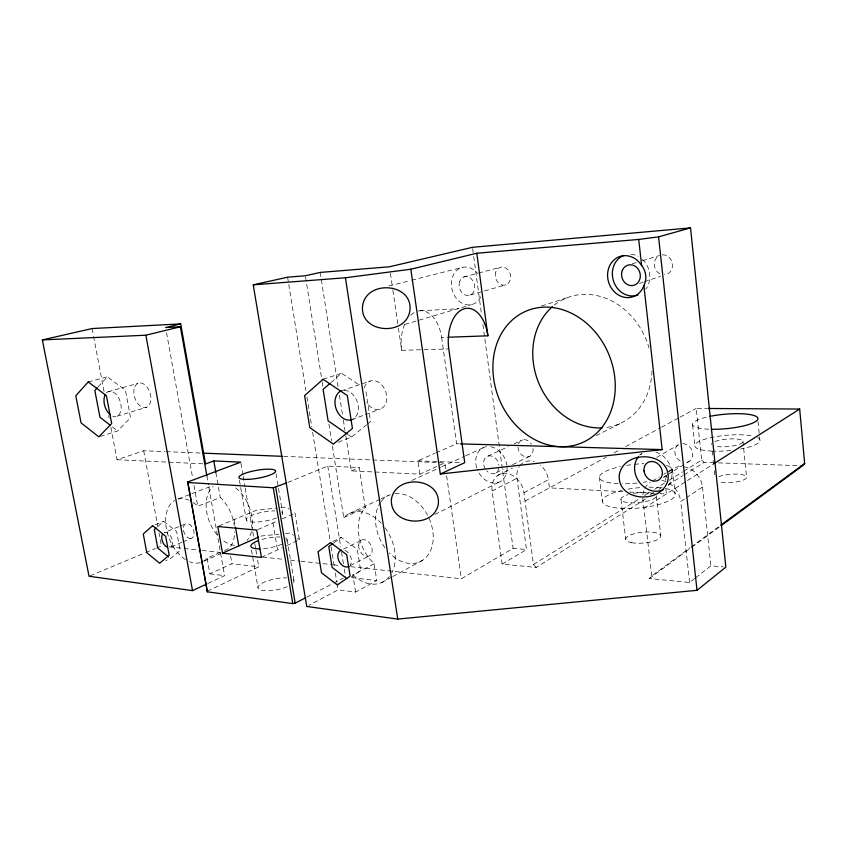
<?xml version="1.0" encoding="UTF-8"?>
<svg xmlns="http://www.w3.org/2000/svg" width="847" height="847" viewBox="0 0 847 847"><rect width="100%" height="100%" fill="white"/><g stroke="black" fill="none" stroke-linecap="round" stroke-linejoin="round"><path stroke-width="0.64" stroke-dasharray="4.24 3.18" d="M694.667 578.533L689.606 582.503L649.331 578.554L651.735 575.907L689.966 547.808M98.178 386.835L107.378 376.799L125.451 390.34L130.576 417.74L117.638 430.964L100.084 436.459M219.902 552.519L207.091 558.215L205.165 560.1A33.742 21.249 68.1 0 1 203.619 561.19M332.395 446.115L343.755 517.633L346.201 515.442A38.136 26.892 64.4 0 1 381.171 523.086M287.832 482.419L327.8 466.094L359.276 467.523L365.279 507.745A37.342 26.776 64.3 0 0 373.951 563.477L376.851 580.576L355.581 592.074L338.069 589.883L309.081 605.234M158.04 526.231L163.662 521.276L176.674 531.725L180.125 550.518L170.554 558.544L165.705 560.64M330.902 382.611L341.585 373.262L360.166 385.586M338.197 442.219L351.526 437.031L366.56 424.792M367.566 423.976L370.573 421.531L365.629 389.207M695.683 577.739L710.877 565.817L723.359 566.918M649.331 578.554L690.813 548.009M691.872 547.226L719.537 526.855M333.951 542.779L341.225 537.432L357.318 549.385L360.653 570.56L351.113 577.199M691.025 547.024L719.696 525.955M689.606 582.503L680.713 501.424L685.075 498.555M686.165 497.835L702.502 487.036A20.667 17.48 53.6 0 0 682.851 466.602M643.942 508.253L686.377 481.223M687.489 480.514L714.148 463.531M650.422 494.648L653.63 492.636M658.987 489.301L662.206 487.29M536.204 567.458L533.441 564.494L523.944 492.721A19.365 15.108 62.5 0 0 505.532 473.272A19.365 15.108 62.5 0 0 492.118 490.953L502.123 564.113L536.204 567.458L645.869 498.809M668.251 484.802L682.798 475.696M683.921 474.987L704.058 462.388L713.248 462.695M533.441 564.494L640.004 498.364M644.493 495.58L650.094 492.096M654.583 489.312L664.683 483.055M669.172 480.27L682.629 471.917M683.751 471.218L701.697 460.08L696.223 408.413L706.694 408.476M664.292 476.596L666.557 475.22M667.68 474.532L689.13 461.414M652.486 481.075L659.22 476.977M663.709 474.256L665.954 472.891M667.076 472.203L672.687 468.793M502.123 564.113L526.485 549.544L517.009 478.248A18.825 14.939 62.2 0 1 519.275 466.602M350.849 566.696L461.35 578.766L513.081 548.358L526.485 549.544M656.721 457.338L678.436 444.77M639.601 454.966L641.878 453.685A20.974 17.649 56.4 0 0 640.046 455.072M381.658 582.598L392.023 576.945M392.817 576.521L422.727 560.206M525.055 501.075L606.071 457.211M614.16 452.838L619.94 449.704M625.721 446.581L660.395 427.809M661.549 427.184L678.881 417.793M680.035 417.169L696.223 408.413M523.944 492.721L548.39 479.741A18.825 14.939 62.2 0 0 540.301 465.024M355.581 592.074L352.85 574.88L374.226 563.71M306.889 597.071L332.649 583.647M333.824 583.032L343.194 578.152M350.256 565.627L369.843 555.59M492.118 490.953L517.009 478.248M596.246 435.633L620.618 423.256M434.913 514.425L501.191 481.001M497.792 475.389L512.509 468.084M343.554 549.057L360.949 540.481M496.141 472.785L503.203 469.312M512.604 464.675L530.254 455.982M332.913 541.434L341.225 537.432M207.441 591.1L258.79 566.855L257.446 559.094M485.299 469.047A9.349 7.295 64.3 0 1 488.147 456.046L508.253 446.602M514.182 443.817L522.483 439.921M207.981 583.424L224.603 575.674L208.711 486.231M261.405 557.411L282.125 547.776M286.731 545.637L299.415 539.73L295.031 513.25L293.073 511.884M349.186 513.589L379.964 499.37M381.15 498.83L388.254 495.548M343.755 517.633L365.502 507.554M207.091 558.215L209.897 573.832L231.93 563.731L258.79 566.855M411.928 480.397L440.62 467.269M441.806 466.718L464.527 456.321M465.712 455.771L484.844 447.015M345.767 435.633L351.293 470.89L419.89 474.161L444.76 462.843L445.691 469.354M224.561 550.444L229.389 548.21A33.107 21.26 68 0 0 234.661 531.99M204.021 561.106L220.929 553.578M419.89 474.161L417.931 460.81L434.85 453.357M436.057 452.827L456.597 443.775L459.243 443.849M257.869 529.566L277.594 520.905M282.242 518.862L295.031 513.25M218.971 526.029L256.419 510.254L275.868 508.2M181.787 542.345L169.824 547.395A7.919 4.902 68.1 0 0 171.835 538.523A7.919 4.902 68.1 0 0 164.413 532.519L178.833 526.633M182.984 541.847L191.369 538.311A7.782 4.902 68.1 0 0 191.486 526.114A7.782 4.902 68.1 0 0 183.333 528.56A7.782 4.902 68.1 0 0 191.369 538.311M351.293 470.89L359.276 467.523M90.237 575.759L144.53 553.059M145.737 552.562L155.393 548.528M156.6 548.02L161.428 545.997L159.024 533.134M180.04 526.146L186.054 523.69M193.021 502.409A33.742 21.249 68.1 0 1 195.043 503.87L197.743 506.231L220.453 497.507A33.107 21.26 68 0 1 234.323 525.849M155.065 524.695L163.662 521.276M178.421 498.841L190.744 494.097M191.973 493.621L211.676 486.04M351.791 419.689L364.136 415.083M365.375 414.628L380.197 409.09M341.373 390.88L370.075 381.065M639.421 283.427L643.148 282.189M644.387 281.765L660.533 276.366M110.851 427.248L117.034 459.72L143.704 450.763L164.826 451.61M323.067 379.276L341.585 373.262M541.508 306L567.469 297.625M632.381 263.766L636.139 262.623M642.407 260.707L658.712 255.72M116.981 416.216L146.669 407.259M404.866 324.401L471.44 304.655M470.117 295.052L506.04 284.793M108.077 391.748L137.987 383.363M88.279 381.933L107.378 376.799M463.637 277.033L477.359 273.412M478.608 273.073L499.815 267.472M388.942 285.99L410.446 280.537M411.706 280.209L462.293 267.387M281.056 507.649L286.244 507.099L289.166 509.153M260.834 536.066L278.928 534.203M285.397 533.546L290.563 533.017L293.517 535.251M420.048 310.764L458.989 308.71M418.27 311.018A33.012 20.476 88.1 0 1 441.615 337.466L446.909 337.275M398.439 328.128L401.7 350.309L422.632 349.705M423.934 349.673L448.794 348.953M718.5 462.886L802.511 465.776M417.931 460.81L462.134 462.557M166.15 451.663L201.798 453.092M283.671 456.374L436.84 462.526M438.164 462.578L444.76 462.843M117.034 459.72L202.92 463.817M623.021 491.705L549.438 487.883L548.39 479.741M629.596 492.043L654.562 493.346M659.813 493.61L666.388 493.96L665.562 486.527M169.315 546.866L200.887 550.317M202.2 550.455L220.622 552.466M262.718 557.072L283.756 559.369M290.341 560.089L299.542 561.095M300.865 561.233L332.437 564.684M333.75 564.833L340.325 565.552M352.056 577.696L376.851 580.576M209.897 573.832L224.603 575.674M348.339 434.818L351.526 437.031M297.456 538.237L299.415 539.73M112.439 426.93L117.638 430.964M352.85 574.88L356.047 577.58A38.136 26.892 64.4 0 0 389.948 575.833M701.697 460.08L704.058 462.388M92.09 328.551L93.318 335.041M93.572 336.344L104.192 392.182M108.638 415.559L109.125 418.164M143.704 450.763L157.828 526.696M166.552 332.723L192.618 477.75M194.016 485.511L197.743 506.231M206.869 475.866L208.489 484.939M215.869 472.626L220.22 497.305M230.575 556.056L231.93 563.731M234.153 519.635L235.244 525.892M240.961 463.447L242.962 475.082M243.184 476.374L244.963 486.718M245.196 488.01L252.544 530.656M252.766 531.958L253.878 538.417M254.778 543.583L255.667 548.761M255.889 550.052L257.223 557.802M239.415 480.291L246.308 520.069M251.474 549.925L257.975 587.5M272.946 522.948L277.509 549.925M276.037 473.759L282.686 513.388M287.101 539.645L294.025 581M327.8 466.094L340.738 546.94M341.574 552.159L343.448 563.89M344.284 569.11L345.534 576.934M287.609 277.191L305.905 390.541M306.953 397.052L311.791 427.026M312.628 432.235L330.086 540.375M331.135 546.887L334.29 566.431M335.338 572.943L336.81 582.058M337.021 583.371L338.069 589.883M305.545 277.075L322.072 381.097M322.273 382.399L322.898 386.306M328.89 424.008L331.569 440.916M320.198 272.427L338.197 387.333M339.425 395.168L342.495 414.744M343.321 419.974L344.951 430.414M390.393 273.316L392.69 288.975M392.881 290.288L398.249 326.826M446.623 475.866L461.35 578.766M441.615 337.466L456.597 443.775M472.658 248.626L473.537 255.169M473.717 256.472L481.477 314.068M482.896 324.539L513.081 548.358M599.401 477.253L602.312 501.339M620.978 499.423L625.7 539.274M651.735 575.907L642.915 499.328A21.313 17.766 54.5 0 1 644.249 489.46M656.287 495.791L660.819 535.812M672.486 469.566L675.165 493.854M702.502 487.036L710.877 565.817M692.581 424.876L694.868 446.295M712.189 451.08L712.602 455.019M713.153 460.27L713.566 464.22M714.254 470.784L714.667 474.733M742.957 441.128L746.503 476.745M758.033 421.541L759.388 435.517M759.515 436.787L759.759 439.318M345.004 550.434A8.978 6.225 64.6 0 1 350.711 556.955A8.978 6.225 64.6 0 1 350.287 565.013M708.812 429.207A32.853 7.252 -5.2 0 1 708.6 416.65M666.483 465.501A36.76 9.444 -5.9 0 1 668.664 474.796M666.737 475.855A36.76 9.444 -5.9 0 1 663.169 477.412M646.812 481.699A36.76 9.444 -5.9 0 1 643.244 482.282M637.124 483.055A36.76 9.444 -5.9 0 1 622.026 483.796M618.246 483.679A36.76 9.444 -5.9 0 1 599.422 476.872A36.76 9.444 -5.9 0 1 620.438 466.581M626.674 465.395A36.76 9.444 -5.9 0 1 633.238 464.474M634.562 464.325A36.76 9.444 -5.9 0 1 643.815 463.648M718.69 476.681A15.786 4.161 -4.6 0 1 741.548 474.542A15.786 4.161 -4.6 0 1 741.803 480.598A15.786 4.161 -4.6 0 1 718.912 482.028M655.917 497.115A17.745 4.891 -5.7 0 1 629.099 502.695A17.745 4.891 -5.7 0 1 628.072 494.712M633.471 493.452A17.745 4.891 -5.7 0 1 652.603 493.367M715.037 441.467A15.871 3.759 -5 0 1 738.33 439.254A15.871 3.759 -5 0 1 737.504 444.887A15.871 3.759 -5 0 1 714.36 446.104M711.512 444.506A15.871 3.759 -5 0 1 711.66 443.51M651.946 370.912A68.236 57.914 67.1 0 1 606.081 427.491M554.351 305.079A68.236 57.914 67.1 0 1 648.971 347.81M519.846 465.776A18.825 14.939 62.2 0 1 534.351 461.679M665.477 480.291A20.667 17.48 53.6 0 1 666.78 475.675M669.236 471.758A20.667 17.48 53.6 0 1 681.644 466.517M644.768 488.38A21.313 17.766 54.5 0 1 650.242 482.441M661.846 480.44A21.313 17.766 54.5 0 1 666.303 481.805M669.172 483.309A21.313 17.766 54.5 0 1 680.713 501.424M682.746 443.606A9.899 8.491 55.3 0 1 692.73 453.336A9.899 8.491 55.3 0 1 684.799 462.526M680.226 461.117A9.899 8.491 55.3 0 1 674.847 451.578A9.899 8.491 55.3 0 1 680.48 443.87M659.781 273.75A10.069 9.042 74.6 0 1 654.276 264.137A10.069 9.042 74.6 0 1 659.961 255.339M662.269 254.82A10.069 9.042 74.6 0 1 672.454 264.158A10.069 9.042 74.6 0 1 664.44 274.777M533.038 448.582A8.999 7.189 64 0 1 525.701 456.914A8.999 7.189 64 0 1 518.025 445.903M518.491 443.839A8.999 7.189 64 0 1 524.399 439.667A8.999 7.189 64 0 1 531.461 444.199M498.978 467.459A9.349 7.295 64.3 0 1 486.75 470.953M488.147 456.046A9.349 7.295 64.3 0 1 498.925 465.141M507.078 467.862A18.994 14.823 64.3 0 1 494.87 483.065A18.994 14.823 64.3 0 1 477.083 468.92M476.692 467.756A18.994 14.823 64.3 0 1 488.761 446.507M490.805 446.729A18.994 14.823 64.3 0 1 506.898 465.458M655.747 452.107A20.974 17.649 56.4 0 1 670.655 466.824A20.974 17.649 56.4 0 1 667.923 486.072M401.7 350.309A33.012 20.476 88.1 0 1 405.395 322.739M410.742 315.211A33.012 20.476 88.1 0 1 414.797 312.278M480.757 296.821A19.195 15.352 75 0 1 458.439 300.59A19.195 15.352 75 0 1 454.691 272.713A19.195 15.352 75 0 1 477.634 273.602M630.994 254.312A21.037 18.539 74 0 1 638.215 256.408M642.492 259.468A21.037 18.539 74 0 1 645.795 289.123M757.567 437.539A32.747 7.761 -5 0 1 740.532 449.048M730.707 450.477A32.747 7.761 -5 0 1 713.661 451.197M712.369 451.144A32.747 7.761 -5 0 1 702.417 440.038A32.747 7.761 -5 0 1 753.343 436.131M665.657 488.539A36.633 10.1 -5.7 0 1 660.967 503.88A36.633 10.1 -5.7 0 1 607.998 506.157A36.633 10.1 -5.7 0 1 622.016 490.413M628.156 489.153A36.633 10.1 -5.7 0 1 641.253 487.523M649.077 487.194A36.633 10.1 -5.7 0 1 662.979 488.052M200.22 562.662A33.742 21.249 68.1 0 1 189.516 561.72M185.482 559.613A33.742 21.249 68.1 0 1 166.404 528.761A33.742 21.249 68.1 0 1 174.662 500.471M178.082 499.052A33.742 21.249 68.1 0 1 188.923 500.185M234.407 545.362A32.61 21.249 68 0 1 222.517 540.09M217.076 534.764A32.61 21.249 68 0 1 213.02 486.453M235.561 487.883A32.61 21.249 68 0 1 252.162 528.126M251.464 531.694A32.61 21.249 68 0 1 247.123 540.333M385.11 527.829A38.136 26.892 64.4 0 1 391.949 572.54M429.069 518.322A36.707 26.67 64.2 0 1 424.771 558.639A36.707 26.67 64.2 0 1 389.398 553.006M384.951 547.744A36.707 26.67 64.2 0 1 380.367 502.525M381.076 501.54A36.707 26.67 64.2 0 1 390.393 494.637M394.988 493.6A36.707 26.67 64.2 0 1 428.561 517.21M106.33 393.019A13.033 8.015 72.3 0 1 120.454 402.346A13.033 8.015 72.3 0 1 112.704 416.152M344.253 390.361A15.32 11.127 70.2 0 1 357.54 402.738A15.32 11.127 70.2 0 1 352.68 419.318M285.577 538.004A18.443 4.955 -10.6 0 1 286.582 541.042M282.019 544.123A18.443 4.955 -10.6 0 1 262.062 548.761M262.009 539.475A18.443 4.955 -10.6 0 1 279.796 536.987M364.263 387.873A14.907 11.053 70.2 0 1 380.79 383.903A14.907 11.053 70.2 0 1 384.199 406.158A14.907 11.053 70.2 0 1 366.476 402.293M281.522 511.948A18.518 4.584 -10.4 0 1 282.146 514.605M276.461 517.962A18.518 4.584 -10.4 0 1 251.739 522.059A18.518 4.584 -10.4 0 1 250.437 515.961A18.518 4.584 -10.4 0 1 274.957 510.9M293.295 579.687A18.338 5.506 -11 0 1 293.538 582.535M287.302 586.696A18.338 5.506 -11 0 1 262.983 590.497A18.338 5.506 -11 0 1 262.464 583.011A18.338 5.506 -11 0 1 286.699 577.929M358.673 545.203A8.798 6.204 64.4 0 0 368.371 556.257A8.798 6.204 64.4 0 0 369.207 542.588A8.798 6.204 64.4 0 0 358.673 545.203M631.523 542.662A17.649 5.41 -5.4 0 0 660.459 537.263A17.649 5.41 -5.4 0 0 637.812 532.922A17.649 5.41 -5.4 0 0 631.523 542.662M495.823 271.993A9.222 7.549 75.4 0 0 504.124 285.227A9.222 7.549 75.4 0 0 508.941 271.135A9.222 7.549 75.4 0 0 495.823 271.993M459.603 281.702A9.592 7.676 75 0 0 468.169 295.497A9.592 7.676 75 0 0 472.965 280.897A9.592 7.676 75 0 0 459.603 281.702M134.101 389.048A12.737 8.025 72.4 0 0 144.615 407.661A12.737 8.025 72.4 0 0 148.416 389.165A12.737 8.025 72.4 0 0 134.101 389.048"/><path stroke-width="1.27" d="M305.714 597.686L295.169 603.17L292.776 603.615L207.346 591.809L187.738 481.975L240.739 462.155L213.804 460.937L205.556 463.944L180.697 323.903L92.09 328.551L42.35 339.912L89.03 576.256L192.534 590.624L206.784 583.975M207.346 591.809L187.738 481.975M643.879 285.587L643.678 286.191A21.164 18.602 73.9 0 1 616.15 293.411A21.164 18.602 73.9 0 1 612.572 261.363A21.164 18.602 73.9 0 1 641.327 265.058C646.049 270.68 647.32 279.002 643.879 285.587L662.163 449.598L440.302 474.013L410.827 269.219L476.797 253.242L638.723 239.447L658.585 236.853L690.527 227.907L725.847 567.141L697.017 590.317L397.741 619.093L306.752 606.463L253.242 284.836L287.609 277.191L305.344 275.773L320.198 272.427L389.429 266.794L472.478 247.313L690.527 227.907M97.341 387.757L94.832 390.488L99.957 417.264L110.354 425.321M708.007 408.476L799.684 409.048L804.65 463.5L802.511 465.776L721.665 525.299M156.166 527.893L154.292 529.544L157.743 548.03L168.585 556.934M329.928 383.458L323.131 389.408L328.128 420.864L347.27 434.088M332.913 543.541L328.763 546.59L332.13 567.395L346.942 578.66M720.755 525.172L804.65 463.5M714.148 463.531L799.684 409.048M440.302 474.013L464.738 462.663L448.794 348.953A33.965 20.053 88.2 0 1 463.743 308.911A33.965 20.053 88.2 0 1 487.883 335.804L448.222 337.233M222.528 553.155L261.405 557.411L256.715 530.074L217.806 526.527L222.528 553.155L258.515 537.104M187.611 482.494L273.274 487.777L286.614 482.906M42.35 339.912L145.864 335.211L180.39 326.794L206.869 475.866M180.697 323.903L165.62 327.535L180.39 326.794M253.242 284.836L345.428 277.763L410.827 269.219M460.556 443.881L662.163 449.598M203.121 453.145L282.347 456.321M145.864 335.211L192.534 590.624M213.804 460.937L215.869 472.626M235.466 527.141L238.748 545.913M275.72 487.364L295.169 603.17M273.274 487.777L292.776 603.615M345.428 277.763L397.741 619.093M476.797 253.242L487.883 335.804M638.723 239.447L641.645 265.619M658.585 236.853L697.017 590.317M349.112 566.209A8.978 6.225 64.6 0 1 338.959 561.095A8.978 6.225 64.6 0 1 341.542 550.084M709.818 416.385A32.853 7.252 -5.2 0 1 757.917 418.45A32.853 7.252 -5.2 0 1 711.385 429.281M602.291 427.841A68.236 57.914 67.1 0 1 538.724 382.992A68.236 57.914 67.1 0 1 552.403 306.688M663.381 489.63A20.974 17.649 56.4 0 1 639.485 482.314A20.974 17.649 56.4 0 1 638.437 456.734M637.992 294.989A21.037 18.539 74 0 1 613.736 281.702A21.037 18.539 74 0 1 623.816 255.402M167.113 547.098A7.919 4.902 68.1 0 1 162.433 534.245M110.481 414.871A13.033 8.015 72.3 0 1 105.017 395.03M351.791 419.689A15.32 11.127 70.2 0 1 336.195 409.048A15.32 11.127 70.2 0 1 341.373 390.88M259.902 548.845A18.443 4.955 -10.6 0 1 257.943 540.831M391.483 498.904C388.794 525.384 433.622 529.343 438.312 504.24C441.213 477.613 396.015 473.611 391.483 498.904M619.411 474.256C616.076 501.975 662.661 505.013 668.008 479.635C671.576 451.769 624.599 448.688 619.411 474.256M362.59 305.831C359.372 333.411 405.967 336.937 409.906 310.637C413.347 282.898 366.359 279.341 362.59 305.831M88.279 381.933L75.796 395.75L81.068 422.897L98.834 436.851L111.698 423.521L106.426 395.729L88.279 381.933M152.608 525.669L143.259 533.981L146.775 552.625L159.628 563.255L169.178 555.209L165.663 536.257L152.608 525.669M323.067 379.276L304.592 395.613L309.758 427.587L333.358 444.103L352.437 428.455L347.323 395.581L323.067 379.276M330.531 542.578L318.059 551.778L321.489 572.773L337.371 584.949L350.118 576.076L346.709 554.69L330.531 542.578M643.995 470.9A10.323 8.682 56.4 0 0 658.648 480.048A10.323 8.682 56.4 0 0 656.796 463.002A10.323 8.682 56.4 0 0 643.995 470.9M493.589 357.095A71.519 59.216 67.3 0 0 576.214 444.823A71.519 59.216 67.3 0 0 592.424 328.88A71.519 59.216 67.3 0 0 493.589 357.095M622.333 270.458A10.513 9.275 74 0 0 632.084 285.598A10.513 9.275 74 0 0 638.437 269.484A10.513 9.275 74 0 0 622.333 270.458M247.959 479.36A18.623 4.002 -10.1 0 0 275.614 471.207A18.623 4.002 -10.1 0 0 248.213 472.277A18.623 4.002 -10.1 0 0 247.959 479.36"/></g></svg>
